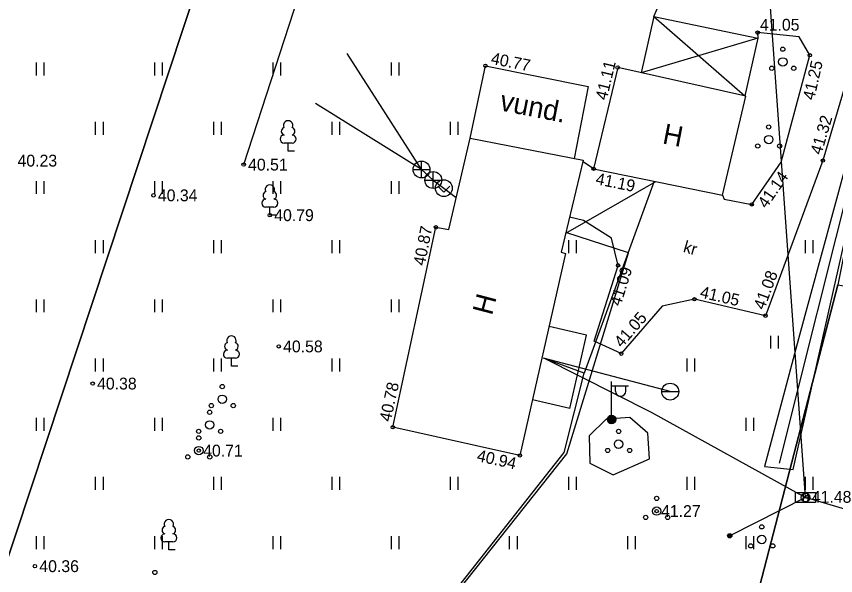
# Model space of a CAD drawing. Extents: x 627133 to 627587, y 6458748 to 6459130.
# Drawn here: x 627286.1 to 627334.58, y 6458902.55 to 6458935.61 of the extents above; entities that cross this region are included whole.
import ezdxf

# ---------------------------------------------------------------- set-up
doc = ezdxf.new("R2010")
doc.units = 0
for name, color, linetype in [('ELRAJATISMP', 7, 'Continuous'), ('HALJASTUS', 7, 'Continuous'), ('HOONE', 7, 'Continuous'), ('HOONEDET', 7, 'Continuous'), ('KKAEV', 7, 'Continuous'), ('KORGUS-EH2000', 7, 'Continuous'), ('KTRASS', 7, 'Continuous'), ('MPKAABEL', 7, 'Continuous'), ('MPOHULIIN', 7, 'Continuous'), ('PIIR', 7, 'Continuous'), ('POST', 7, 'Continuous'), ('PUU', 7, 'Continuous'), ('TEE', 7, 'Continuous'), ('TORUMP', 7, 'Continuous'), ('VKAEV', 7, 'Continuous'), ('VTRASS', 7, 'Continuous')]:
    doc.layers.add(name, color=color, linetype=linetype)

msp = doc.modelspace()

# ---------------------------------------------------------------- linework, layer by layer
at = {"layer": 'ELRAJATISMP'}
for p, q in [((627332.665, 6458907.464), (627332.665, 6458906.867)), ((627332.937, 6458907.464), (627332.937, 6458906.867))]:
    msp.add_line(p, q, dxfattribs=at)
msp.add_lwpolyline([(627332.204, 6458907.464), (627333.398, 6458907.464), (627333.398, 6458906.867), (627332.204, 6458906.867)], close=True, dxfattribs=at)
at = {"layer": 'HALJASTUS'}
for p, q in [((627299.552, 6458926.851), (627306.757, 6458948.883)), ((627287.272, 6458932.881), (627287.272, 6458932.119)), ((627287.728, 6458932.881), (627287.728, 6458932.119)), ((627294.272, 6458932.881), (627294.272, 6458932.119)), ((627294.728, 6458932.881), (627294.728, 6458932.119)), ((627301.272, 6458932.881), (627301.272, 6458932.119)), ((627301.728, 6458932.881), (627301.728, 6458932.119)), ((627308.272, 6458932.881), (627308.272, 6458932.119)), ((627308.728, 6458932.881), (627308.728, 6458932.119)), ((627290.772, 6458929.381), (627290.772, 6458928.619)), ((627291.228, 6458929.381), (627291.228, 6458928.619)), ((627297.772, 6458929.381), (627297.772, 6458928.619)), ((627298.228, 6458929.381), (627298.228, 6458928.619)), ((627304.772, 6458929.381), (627304.772, 6458928.619)), ((627305.228, 6458929.381), (627305.228, 6458928.619)), ((627311.772, 6458929.381), (627311.772, 6458928.619)), ((627312.228, 6458929.381), (627312.228, 6458928.619)), ((627336.082, 6458928.507), (627331.23, 6458909.203)), ((627287.272, 6458925.881), (627287.272, 6458925.119)), ((627287.728, 6458925.881), (627287.728, 6458925.119)), ((627294.272, 6458925.881), (627294.272, 6458925.119)), ((627294.728, 6458925.881), (627294.728, 6458925.119)), ((627301.272, 6458925.881), (627301.272, 6458925.119)), ((627301.728, 6458925.881), (627301.728, 6458925.119)), ((627308.272, 6458925.881), (627308.272, 6458925.119)), ((627308.728, 6458925.881), (627308.728, 6458925.119)), ((627290.772, 6458922.381), (627290.772, 6458921.619)), ((627291.228, 6458922.381), (627291.228, 6458921.619)), ((627297.772, 6458922.381), (627297.772, 6458921.619)), ((627298.228, 6458922.381), (627298.228, 6458921.619)), ((627304.772, 6458922.381), (627304.772, 6458921.619)), ((627305.228, 6458922.381), (627305.228, 6458921.619)), ((627318.772, 6458922.381), (627318.772, 6458921.619)), ((627319.228, 6458922.381), (627319.228, 6458921.619)), ((627332.772, 6458922.381), (627332.772, 6458921.619)), ((627333.228, 6458922.381), (627333.228, 6458921.619)), ((627287.272, 6458918.881), (627287.272, 6458918.119)), ((627287.728, 6458918.881), (627287.728, 6458918.119)), ((627294.272, 6458918.881), (627294.272, 6458918.119)), ((627294.728, 6458918.881), (627294.728, 6458918.119)), ((627301.272, 6458918.881), (627301.272, 6458918.119)), ((627301.728, 6458918.881), (627301.728, 6458918.119)), ((627308.272, 6458918.881), (627308.272, 6458918.119)), ((627308.728, 6458918.881), (627308.728, 6458918.119)), ((627330.718, 6458916.734), (627330.718, 6458915.973)), ((627331.173, 6458916.734), (627331.173, 6458915.973)), ((627290.772, 6458915.381), (627290.772, 6458914.619)), ((627291.228, 6458915.381), (627291.228, 6458914.619)), ((627297.772, 6458915.381), (627297.772, 6458914.619)), ((627298.228, 6458915.381), (627298.228, 6458914.619)), ((627304.772, 6458915.381), (627304.772, 6458914.619)), ((627305.228, 6458915.381), (627305.228, 6458914.619)), ((627325.772, 6458915.381), (627325.772, 6458914.619)), ((627326.228, 6458915.381), (627326.228, 6458914.619)), ((627287.272, 6458911.881), (627287.272, 6458911.119)), ((627287.728, 6458911.881), (627287.728, 6458911.119)), ((627294.272, 6458911.881), (627294.272, 6458911.119)), ((627294.728, 6458911.881), (627294.728, 6458911.119)), ((627301.272, 6458911.881), (627301.272, 6458911.119)), ((627301.728, 6458911.881), (627301.728, 6458911.119)), ((627329.272, 6458911.881), (627329.272, 6458911.119)), ((627329.728, 6458911.881), (627329.728, 6458911.119)), ((627290.772, 6458908.381), (627290.772, 6458907.619)), ((627291.228, 6458908.381), (627291.228, 6458907.619)), ((627297.772, 6458908.381), (627297.772, 6458907.619)), ((627298.228, 6458908.381), (627298.228, 6458907.619)), ((627304.772, 6458908.381), (627304.772, 6458907.619)), ((627305.228, 6458908.381), (627305.228, 6458907.619)), ((627311.772, 6458908.381), (627311.772, 6458907.619)), ((627312.228, 6458908.381), (627312.228, 6458907.619)), ((627318.772, 6458908.381), (627318.772, 6458907.619)), ((627319.228, 6458908.381), (627319.228, 6458907.619)), ((627325.772, 6458908.381), (627325.772, 6458907.619)), ((627326.228, 6458908.381), (627326.228, 6458907.619)), ((627332.772, 6458908.381), (627332.772, 6458907.619)), ((627333.228, 6458908.381), (627333.228, 6458907.619)), ((627287.272, 6458904.881), (627287.272, 6458904.119)), ((627287.728, 6458904.881), (627287.728, 6458904.119)), ((627294.272, 6458904.881), (627294.272, 6458904.119)), ((627294.728, 6458904.881), (627294.728, 6458904.119)), ((627301.272, 6458904.881), (627301.272, 6458904.119)), ((627301.728, 6458904.881), (627301.728, 6458904.119)), ((627308.272, 6458904.881), (627308.272, 6458904.119)), ((627308.728, 6458904.881), (627308.728, 6458904.119)), ((627315.272, 6458904.881), (627315.272, 6458904.119)), ((627315.728, 6458904.881), (627315.728, 6458904.119)), ((627322.272, 6458904.881), (627322.272, 6458904.119)), ((627322.728, 6458904.881), (627322.728, 6458904.119)), ((627329.272, 6458904.881), (627329.272, 6458904.119)), ((627329.728, 6458904.881), (627329.728, 6458904.119))]:
    msp.add_line(p, q, dxfattribs=at)
for points in [[(627336.479, 6458928.413), (627335.793, 6458929.079), (627332.388, 6458916.553), (627330.362, 6458908.999), (627332.061, 6458908.817), (627336.479, 6458928.413)], [(627320, 6458910.81), (627320.034, 6458909.191), (627321.415, 6458908.513), (627323.566, 6458909.45), (627323.476, 6458910.977), (627322.405, 6458911.892), (627321.004, 6458911.798), (627320, 6458910.81)]]:
    msp.add_lwpolyline(points, dxfattribs=at)
at = {"layer": 'HOONE'}
msp.add_line((627323.821, 6458935.607), (627323.077, 6458932.279), dxfattribs=at)
for points in [[(627323.821, 6458935.607), (627329.977, 6458934.334), (627329.211, 6458930.907)], [(627312.961, 6458928.421), (627313.854, 6458932.694), (627319.942, 6458931.477), (627319.105, 6458927.215)], [(627329.275, 6458930.892), (627321.684, 6458932.591), (627320.262, 6458926.609), (627327.877, 6458925.046), (627329.275, 6458930.892)], [(627319.649, 6458927.108), (627318.337, 6458921.667), (627318.605, 6458921.599), (627315.895, 6458909.659), (627308.372, 6458911.321), (627310.925, 6458923.143), (627311.69, 6458923.014), (627312.961, 6458928.421), (627319.649, 6458927.108)]]:
    msp.add_lwpolyline(points, dxfattribs=at)
at = {"layer": 'HOONEDET'}
for p, q in [((627323.821, 6458935.607), (627329.211, 6458930.907)), ((627329.977, 6458934.334), (627323.077, 6458932.279)), ((627318.853, 6458912.432), (627316.639, 6458912.935))]:
    msp.add_line(p, q, dxfattribs=at)
msp.add_lwpolyline([(627318.853, 6458912.432), (627319.838, 6458916.77), (627317.623, 6458917.272)], dxfattribs=at)
at = {"layer": 'KKAEV'}
for p, q in [((627310.077, 6458926.062), (627310.077, 6458927.062)), ((627309.578, 6458926.562), (627310.578, 6458926.562)), ((627310.772, 6458925.438), (627310.772, 6458926.438)), ((627310.272, 6458925.938), (627311.272, 6458925.938))]:
    msp.add_line(p, q, dxfattribs=at)
for centre in [(627310.077, 6458926.562), (627310.772, 6458925.938)]:
    msp.add_circle(centre, 0.5, dxfattribs=at)
at = {"layer": 'KORGUS-EH2000'}
for centre in [(627329.967, 6458934.652), (627333.055, 6458933.318), (627313.854, 6458932.694), (627321.684, 6458932.591), (627299.552, 6458926.851), (627333.828, 6458927.091), (627320.262, 6458926.609), (627294.216, 6458925.033), (627329.619, 6458924.5), (627301.101, 6458923.861), (627310.925, 6458923.143), (627321.71, 6458920.895), (627326.221, 6458918.89), (627330.431, 6458917.918), (627301.624, 6458916.1), (627321.895, 6458915.673), (627290.616, 6458913.904), (627308.372, 6458911.321), (627296.895, 6458909.942), (627315.895, 6458909.659), (627332.913, 6458907.205), (627323.99, 6458906.365), (627287.2, 6458903.108)]:
    msp.add_circle(centre, 0.1, dxfattribs=at)
at = {"layer": 'KTRASS'}
for p, q in [((627310.077, 6458926.562), (627305.673, 6458933.418)), ((627310.077, 6458926.562), (627303.795, 6458930.464)), ((627310.077, 6458926.562), (627310.772, 6458925.938)), ((627310.772, 6458925.938), (627311.399, 6458925.458)), ((627311.399, 6458925.458), (627312.133, 6458924.896))]:
    msp.add_line(p, q, dxfattribs=at)
at = {"layer": 'MPKAABEL'}
for points in [[(627323.839, 6458925.875), (627319.696, 6458914.523), (627317.291, 6458915.41)], [(627317.29, 6458915.418), (627323.666, 6458912.212), (627332.801, 6458907.166)], [(627303.244, 6458885.638), (627301.419, 6458888.141), (627318.515, 6458909.837), (627319.696, 6458914.523)]]:
    msp.add_lwpolyline(points, dxfattribs=at)
at = {"layer": 'MPOHULIIN'}
msp.add_lwpolyline([(627345.868, 6458903.285), (627332.801, 6458907.166), (627329.487, 6458953.554), (627293.886, 6458959.993)], dxfattribs=at)
at = {"layer": 'PIIR'}
for points in [[(627183.5, 6459032.34), (627184.06, 6459034.59), (627208.3, 6459129.86), (627334.44, 6459107.9), (627331.74, 6459030.26), (627329.33, 6458946.77), (627301.44, 6458951.41), (627279.7, 6458885.82), (627206.39, 6458908.29), (627174.38, 6458824.88), (627161.4, 6458827.92), (627135.89, 6458835.31), (627133.37, 6458835.91), (627140.2, 6458862.56), (627170.9, 6458982.41)], [(627174.38, 6458824.88), (627206.39, 6458908.29), (627279.7, 6458885.82), (627301.44, 6458951.41), (627329.33, 6458946.77), (627339.19, 6458942.13), (627334.72, 6458919.75), (627323.8, 6458877.72), (627318.8, 6458877.13), (627302.69, 6458795.02)], [(627174.38, 6458824.88), (627206.39, 6458908.29), (627279.7, 6458885.82), (627301.44, 6458951.41), (627329.33, 6458946.77), (627339.19, 6458942.13), (627334.72, 6458919.75), (627323.8, 6458877.72), (627318.8, 6458877.13), (627302.69, 6458795.02)], [(627279.7, 6458885.82), (627301.44, 6458951.41), (627329.33, 6458946.77), (627339.19, 6458942.13), (627334.72, 6458919.75), (627323.8, 6458877.72), (627318.8, 6458877.13), (627302.69, 6458795.02), (627174.38, 6458824.88), (627206.39, 6458908.29)], [(627161.4, 6458827.92), (627174.38, 6458824.88), (627302.69, 6458795.02), (627318.8, 6458877.13), (627323.8, 6458877.72), (627334.72, 6458919.75), (627432.98, 6458903.7), (627436.43, 6458920.1), (627506.83, 6458921.33), (627541.66, 6458916.43), (627587.13, 6458910.17), (627584.38, 6458905.97), (627570.31, 6458883.8), (627551.13, 6458859.24), (627543.91, 6458837.76), (627493.62, 6458851.82), (627441.3, 6458850.9), (627448.5, 6458748.94), (627150.69, 6458748.2), (627145.1, 6458749.46), (627158.71, 6458819.69)]]:
    msp.add_lwpolyline(points, close=True, dxfattribs=at)
at = {"layer": 'POST'}
for p, q in [((627321.326, 6458912.028), (627321.326, 6458914.028)), ((627321.326, 6458913.778), (627322.326, 6458913.778)), ((627321.553, 6458913.457), (627321.553, 6458913.778)), ((627322.166, 6458913.457), (627322.166, 6458913.778)), ((627321.326, 6458911.778), (627321.326, 6458911.778))]:
    msp.add_line(p, q, dxfattribs=at)
msp.add_lwpolyline([(627332.801, 6458907.166), (627328.315, 6458904.905)], dxfattribs=at)
for centre, radius in [((627321.326, 6458911.778), 0.25), ((627321.326, 6458911.778), 0.225), ((627321.326, 6458911.778), 0.2), ((627321.326, 6458911.778), 0.175), ((627321.326, 6458911.778), 0.15), ((627321.326, 6458911.778), 0.125), ((627321.326, 6458911.778), 0.1), ((627321.326, 6458911.778), 0.075), ((627321.326, 6458911.778), 0.05), ((627321.326, 6458911.778), 0.025), ((627332.801, 6458907.166), 0.25), ((627332.801, 6458907.166), 0.0234), ((627328.315, 6458904.905), 0.125), ((627328.315, 6458904.905), 0.105), ((627328.315, 6458904.905), 0.0851), ((627328.315, 6458904.905), 0.0651), ((627328.315, 6458904.905), 0.0451), ((627328.315, 6458904.905), 0.0251), ((627328.315, 6458904.905), 0.00511)]:
    msp.add_circle(centre, radius, dxfattribs=at)
msp.add_arc((627321.859, 6458913.457), 0.306, 180, 0, dxfattribs=at)
at = {"layer": 'PUU'}
for p, q in [((627302.421, 6458928.124), (627301.941, 6458928.124)), ((627302.181, 6458927.649), (627302.181, 6458928.124)), ((627302.561, 6458927.649), (627302.181, 6458927.649)), ((627301.341, 6458924.336), (627300.861, 6458924.336)), ((627301.101, 6458923.861), (627301.101, 6458924.336)), ((627301.481, 6458923.861), (627301.101, 6458923.861)), ((627299.065, 6458915.403), (627298.585, 6458915.403)), ((627298.825, 6458914.928), (627298.825, 6458915.403)), ((627299.205, 6458914.928), (627298.825, 6458914.928)), ((627295.364, 6458904.543), (627294.884, 6458904.543)), ((627295.124, 6458904.068), (627295.124, 6458904.543)), ((627295.504, 6458904.068), (627295.124, 6458904.068))]:
    msp.add_line(p, q, dxfattribs=at)
for centre, radius in [((627331.454, 6458933.673), 0.125), ((627331.454, 6458932.923), 0.25), ((627330.804, 6458932.548), 0.125), ((627332.104, 6458932.548), 0.125), ((627330.621, 6458929.077), 0.125), ((627330.621, 6458928.327), 0.25), ((627329.971, 6458927.952), 0.125), ((627331.271, 6458927.952), 0.125), ((627298.285, 6458913.727), 0.125), ((627298.285, 6458912.977), 0.25), ((627297.635, 6458912.602), 0.125), ((627298.935, 6458912.602), 0.125), ((627297.539, 6458912.208), 0.125), ((627297.539, 6458911.458), 0.25), ((627296.889, 6458911.083), 0.125), ((627296.895, 6458910.692), 0.125), ((627298.189, 6458911.083), 0.125), ((627321.74, 6458911.075), 0.125), ((627321.74, 6458910.325), 0.25), ((627296.895, 6458909.942), 0.25), ((627321.09, 6458909.95), 0.125), ((627322.39, 6458909.95), 0.125), ((627296.245, 6458909.567), 0.125), ((627297.545, 6458909.567), 0.125), ((627323.99, 6458907.115), 0.125), ((627323.99, 6458906.365), 0.25), ((627323.34, 6458905.99), 0.125), ((627324.64, 6458905.99), 0.125), ((627330.209, 6458905.433), 0.125), ((627330.209, 6458904.683), 0.25), ((627329.559, 6458904.308), 0.125), ((627330.859, 6458904.308), 0.125), ((627294.295, 6458902.735), 0.125)]:
    msp.add_circle(centre, radius, dxfattribs=at)
for centre, radius, start, end in [((627302.181, 6458929.169), 0.277, 332.5799, 207.4201), ((627302.011, 6458928.822), 0.233, 109.0217, 253.1415), ((627302.351, 6458928.822), 0.233, 286.8508, 70.9859), ((627301.943, 6458928.362), 0.238, 90.0016, 269.3953), ((627302.418, 6458928.362), 0.238, 270.6047, 89.9984), ((627301.101, 6458925.381), 0.277, 332.5799, 207.4201), ((627300.864, 6458924.573), 0.238, 90.0016, 269.3953), ((627300.931, 6458925.033), 0.233, 109.0217, 253.1415), ((627301.271, 6458925.033), 0.233, 286.8508, 70.9859), ((627301.339, 6458924.573), 0.238, 270.6047, 89.9984), ((627298.825, 6458916.448), 0.277, 332.5799, 207.4201), ((627298.655, 6458916.1), 0.233, 109.0217, 253.1415), ((627298.995, 6458916.1), 0.233, 286.8508, 70.9859), ((627298.587, 6458915.64), 0.238, 90.0016, 269.3953), ((627299.062, 6458915.64), 0.238, 270.6047, 89.9984), ((627294.954, 6458905.24), 0.233, 109.0217, 253.1415), ((627295.124, 6458905.588), 0.277, 332.5799, 207.4201), ((627295.294, 6458905.24), 0.233, 286.8508, 70.9859), ((627294.887, 6458904.78), 0.238, 90.0016, 269.3953), ((627295.362, 6458904.78), 0.238, 270.6047, 89.9984)]:
    msp.add_arc(centre, radius, start, end, dxfattribs=at)
at = {"layer": 'TEE'}
for points in [[(627323.821, 6458935.607), (627324.246, 6458936.559), (627326.363, 6458941.39), (627328.059, 6458943.48), (627327.959, 6458945.439), (627322.801, 6458947.114), (627312.965, 6458949.994), (627298.101, 6458953.819), (627291.645, 6458955.518)], [(627355.861, 6458938.057), (627345.93, 6458940.546), (627341.059, 6458941.546), (627339.377, 6458941.189), (627338.142, 6458940.367), (627336.941, 6458937.627), (627333.828, 6458927.091), (627330.431, 6458917.918), (627326.221, 6458918.89), (627324.321, 6458918.489), (627321.895, 6458915.673), (627320.291, 6458916.406), (627321.71, 6458920.895), (627321.323, 6458922.499), (627319.659, 6458923.544), (627318.84, 6458923.752)], [(627327.877, 6458925.046), (627327.989, 6458924.808), (627329.619, 6458924.5), (627331.361, 6458927.002), (627333.055, 6458933.318), (627332.418, 6458934.411), (627329.967, 6458934.652), (627329.977, 6458934.334)], [(627320.262, 6458926.609), (627319.649, 6458927.008)]]:
    msp.add_lwpolyline(points, dxfattribs=at)
at = {"layer": 'TORUMP'}
for q in [(627311.044, 6458925.58), (627311.754, 6458925.58)]:
    msp.add_line((627311.399, 6458925.225), q, dxfattribs=at)
msp.add_circle((627311.399, 6458925.458), 0.5, dxfattribs=at)
at = {"layer": 'VKAEV'}
msp.add_line((627324.294, 6458913.427), (627325.294, 6458913.427), dxfattribs=at)
msp.add_circle((627324.794, 6458913.427), 0.5, dxfattribs=at)
at = {"layer": 'VTRASS'}
for p, q in [((627318.607, 6458922.788), (627323.947, 6458925.853)), ((627324.794, 6458913.427), (627317.291, 6458915.41))]:
    msp.add_line(p, q, dxfattribs=at)
msp.add_lwpolyline([(627303.24, 6458885.63), (627301.458, 6458888.078), (627318.672, 6458909.745), (627322.327, 6458921.638), (627318.618, 6458922.834)], dxfattribs=at)

# ---------------------------------------------------------------- texts
at = {"layer": 'HOONE'}
for s, rotation, p in [('vund.', 348.9884, (627314.651, 6458930.068)), ('H', 348.9884, (627324.281, 6458928.111)), ('H', 75.3185, (627314.24, 6458917.893))]:
    msp.add_text(s, height=1.2, rotation=rotation, dxfattribs=at).set_placement(p)
at = {"layer": 'KORGUS-EH2000'}
for s, p in [(' 41.05', (627329.84, 6458934.769)), (' 40.23', (627285.911, 6458926.736)), (' 40.51', (627299.552, 6458926.501)), (' 40.34', (627294.216, 6458924.683)), (' 40.79', (627301.101, 6458923.511)), (' 40.58', (627301.624, 6458915.75)), (' 40.38', (627290.616, 6458913.554)), (' 40.71', (627296.895, 6458909.592)), (' 41.48', (627332.913, 6458906.855)), (' 41.27', (627323.99, 6458906.015)), (' 40.36', (627287.2, 6458902.758))]:
    msp.add_text(s, height=0.7, dxfattribs=at).set_placement(p)
for s, rotation, p in [(' 40.77', 348.6908, (627313.888, 6458932.866)), (' 41.11', 76.621, (627320.975, 6458930.37)), (' 41.25', 77.2143, (627333.252, 6458930.374)), (' 41.32', 73.5378, (627333.66, 6458927.141)), (' 41.19', 348.4016, (627320.086, 6458925.752)), (' 41.14', 55.1515, (627330.337, 6458924)), (' 40.87', 78.9272, (627310.219, 6458920.585)), (' 41.09', 72.4584, (627321.774, 6458918.191)), (' 41.08', 69.6812, (627330.267, 6458917.979)), (' 41.05', 347.0047, (627326.26, 6458919.06)), (' 41.05', 49.2577, (627321.763, 6458915.787)), (' 40.78', 77.8116, (627308.201, 6458911.358)), (' 40.94', 347.5407, (627313.056, 6458909.387))]:
    msp.add_text(s, height=0.7, rotation=rotation, dxfattribs=at).set_placement(p)
at = {"layer": 'TEE'}
msp.add_text('kr', height=0.7, rotation=343.9876, dxfattribs=at).set_placement((627325.518, 6458921.698))

doc.saveas('drawing.dxf')
